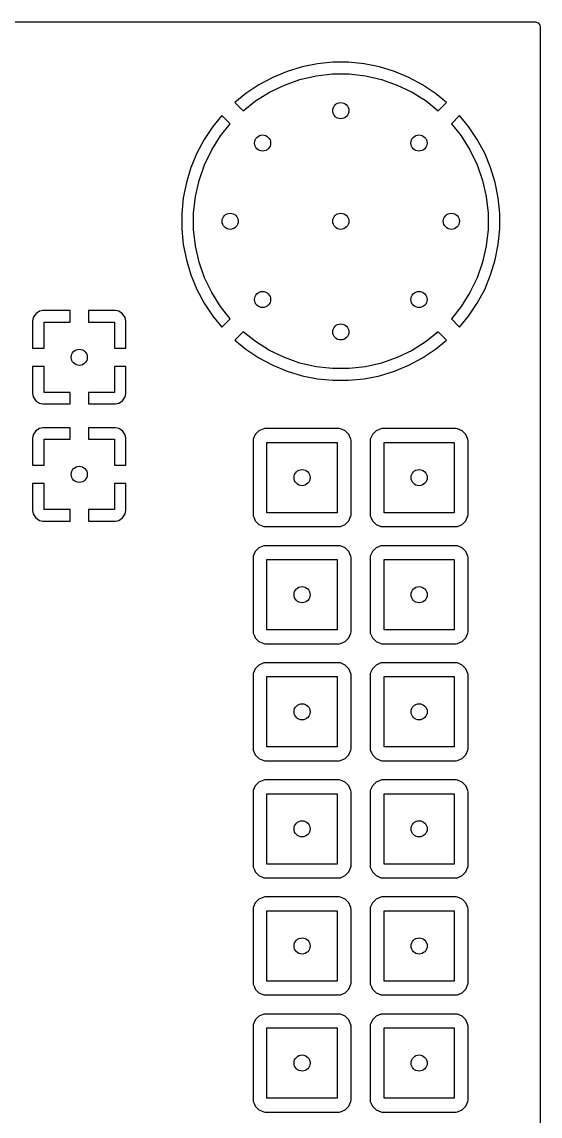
# Model space of a CAD drawing. Extents: x 0.23 to 2.17, y 0.23 to 2.17.
# Drawn here: x 1.728 to 2.17, y 1.236 to 2.17 of the extents above; entities that cross this region are included whole.
import ezdxf

# ---------------------------------------------------------------- set-up
doc = ezdxf.new("R2010")
doc.units = 0
doc.header["$MEASUREMENT"] = 0
doc.layers.add('BLACK', color=7, linetype='CONTINUOUS')

msp = doc.modelspace()

# ---------------------------------------------------------------- linework, layer by layer
at = {"layer": 'BLACK', "linetype": 'CONTINUOUS'}
for p, q in [((0.2336, 2.1703), (2.1664, 2.1703)), ((2.1664, 2.1703), (2.16869, 2.16955)), ((2.16869, 2.16955), (2.1701, 2.1676)), ((2.1701, 2.1676), (2.1703, 2.1664)), ((2.1703, 2.1664), (2.1703, 0.2336)), ((1.96696, 2.13192), (1.95419, 2.12804)), ((1.98005, 2.13452), (1.96696, 2.13192)), ((1.99333, 2.13583), (1.98005, 2.13452)), ((2.00667, 2.13583), (1.99333, 2.13583)), ((2.01995, 2.13452), (2.00667, 2.13583)), ((2.03304, 2.13192), (2.01995, 2.13452)), ((2.01995, 2.13452), (2.01995, 2.13452)), ((2.04581, 2.12804), (2.03304, 2.13192)), ((1.94186, 2.12293), (1.93009, 2.11664)), ((1.95419, 2.12804), (1.94186, 2.12293)), ((1.94186, 2.12293), (1.94186, 2.12293)), ((1.96512, 2.12106), (1.9789, 2.1242)), ((1.9789, 2.1242), (1.99294, 2.12579)), ((1.99294, 2.12579), (2.00706, 2.12579)), ((2.00706, 2.12579), (2.0211, 2.1242)), ((2.0211, 2.1242), (2.03488, 2.12106)), ((2.05814, 2.12293), (2.04581, 2.12804)), ((2.06991, 2.11664), (2.05814, 2.12293)), ((2.05814, 2.12293), (2.05814, 2.12293)), ((1.93009, 2.11664), (1.91899, 2.10923)), ((1.93906, 2.11026), (1.95179, 2.11639)), ((1.95179, 2.11639), (1.96512, 2.12106)), ((2.03488, 2.12106), (2.04821, 2.11639)), ((2.04821, 2.11639), (2.06094, 2.11026)), ((2.08101, 2.10923), (2.06991, 2.11664)), ((1.91899, 2.10923), (1.90961, 2.10153)), ((1.91669, 2.09445), (1.9271, 2.10275)), ((1.9271, 2.10275), (1.93906, 2.11026)), ((2.06094, 2.11026), (2.0729, 2.10275)), ((2.0729, 2.10275), (2.08331, 2.09445)), ((2.09039, 2.10153), (2.08101, 2.10923)), ((1.90961, 2.10153), (1.91669, 2.09445)), ((2.08331, 2.09445), (2.09039, 2.10153)), ((1.89847, 2.09039), (1.89077, 2.08101)), ((1.90555, 2.08331), (1.89847, 2.09039)), ((2.10153, 2.09039), (2.09445, 2.08331)), ((2.10923, 2.08101), (2.10153, 2.09039)), ((1.89077, 2.08101), (1.88336, 2.06991)), ((1.89725, 2.0729), (1.90555, 2.08331)), ((2.09445, 2.08331), (2.10275, 2.0729)), ((2.11664, 2.06991), (2.10923, 2.08101)), ((1.88336, 2.06991), (1.87707, 2.05814)), ((1.88974, 2.06094), (1.89725, 2.0729)), ((2.10275, 2.0729), (2.11026, 2.06094)), ((2.12293, 2.05814), (2.11664, 2.06991)), ((1.87707, 2.05814), (1.87196, 2.04581)), ((1.87707, 2.05814), (1.87707, 2.05814)), ((1.88361, 2.04821), (1.88974, 2.06094)), ((2.11026, 2.06094), (2.11639, 2.04821)), ((2.12804, 2.04581), (2.12293, 2.05814)), ((2.12293, 2.05814), (2.12293, 2.05814)), ((1.87894, 2.03488), (1.88361, 2.04821)), ((2.11639, 2.04821), (2.12106, 2.03488)), ((1.87196, 2.04581), (1.86808, 2.03304)), ((2.13192, 2.03304), (2.12804, 2.04581)), ((1.86808, 2.03304), (1.86548, 2.01995)), ((1.8758, 2.0211), (1.87894, 2.03488)), ((2.12106, 2.03488), (2.1242, 2.0211)), ((2.13452, 2.01995), (2.13192, 2.03304)), ((1.86548, 2.01995), (1.86417, 2.00667)), ((1.87421, 2.00706), (1.8758, 2.0211)), ((2.1242, 2.0211), (2.12579, 2.00706)), ((2.13583, 2.00667), (2.13452, 2.01995)), ((1.86417, 2.00667), (1.86417, 1.99333)), ((1.87421, 1.99294), (1.87421, 2.00706)), ((2.12579, 2.00706), (2.12579, 1.99294)), ((2.13583, 1.99333), (2.13583, 2.00667)), ((1.86417, 1.99333), (1.86548, 1.98005)), ((1.8758, 1.9789), (1.87421, 1.99294)), ((2.12579, 1.99294), (2.1242, 1.9789)), ((2.13452, 1.98005), (2.13583, 1.99333)), ((1.86548, 1.98005), (1.86808, 1.96696)), ((1.87894, 1.96512), (1.8758, 1.9789)), ((2.1242, 1.9789), (2.12106, 1.96512)), ((2.13192, 1.96696), (2.13452, 1.98005)), ((1.86808, 1.96696), (1.87196, 1.95419)), ((1.88361, 1.95179), (1.87894, 1.96512)), ((2.12106, 1.96512), (2.11639, 1.95179)), ((2.12804, 1.95419), (2.13192, 1.96696)), ((1.87196, 1.95419), (1.87707, 1.94186)), ((2.12293, 1.94186), (2.12804, 1.95419)), ((1.88974, 1.93906), (1.88361, 1.95179)), ((2.11639, 1.95179), (2.11026, 1.93906)), ((1.87707, 1.94186), (1.87707, 1.94186)), ((1.87707, 1.94186), (1.88336, 1.93009)), ((1.89725, 1.9271), (1.88974, 1.93906)), ((2.11026, 1.93906), (2.10275, 1.9271)), ((2.11664, 1.93009), (2.12293, 1.94186)), ((2.12293, 1.94186), (2.12293, 1.94186)), ((1.88336, 1.93009), (1.89077, 1.91899)), ((1.90555, 1.91669), (1.89725, 1.9271)), ((2.10275, 1.9271), (2.09445, 1.91669)), ((2.10923, 1.91899), (2.11664, 1.93009)), ((1.7373, 1.9177), (1.73673, 1.91483)), ((1.73948, 1.92095), (1.7373, 1.9177)), ((1.7373, 1.9177), (1.7373, 1.9177)), ((1.74273, 1.92313), (1.73948, 1.92095)), ((1.73948, 1.92095), (1.73948, 1.92095)), ((1.74561, 1.9237), (1.74273, 1.92313)), ((1.74273, 1.92313), (1.74273, 1.92313)), ((1.7687, 1.9237), (1.74561, 1.9237)), ((1.7687, 1.91386), (1.7687, 1.9237)), ((1.7687, 1.9237), (1.7687, 1.9237)), ((1.78445, 1.9237), (1.78445, 1.91386)), ((1.80754, 1.9237), (1.78445, 1.9237)), ((1.78445, 1.9237), (1.78445, 1.9237)), ((1.81042, 1.92313), (1.80754, 1.9237)), ((1.81367, 1.92095), (1.81042, 1.92313)), ((1.81042, 1.92313), (1.81042, 1.92313)), ((1.81585, 1.9177), (1.81367, 1.92095)), ((1.81367, 1.92095), (1.81367, 1.92095)), ((1.81642, 1.91483), (1.81585, 1.9177)), ((1.81585, 1.9177), (1.81585, 1.9177)), ((1.89077, 1.91899), (1.89847, 1.90961)), ((1.89847, 1.90961), (1.90555, 1.91669)), ((2.09445, 1.91669), (2.10153, 1.90961)), ((2.10153, 1.90961), (2.10923, 1.91899)), ((2.10923, 1.91899), (2.10923, 1.91899)), ((1.73673, 1.91483), (1.73673, 1.89173)), ((1.74657, 1.89173), (1.74657, 1.91386)), ((1.74657, 1.91386), (1.7687, 1.91386)), ((1.78445, 1.91386), (1.80657, 1.91386)), ((1.80657, 1.91386), (1.80657, 1.89173)), ((1.81642, 1.89173), (1.81642, 1.91483)), ((1.81642, 1.91483), (1.81642, 1.91483)), ((1.91669, 1.90555), (1.90961, 1.89847)), ((1.90961, 1.89847), (1.91899, 1.89077)), ((1.9271, 1.89725), (1.91669, 1.90555)), ((1.93906, 1.88974), (1.9271, 1.89725)), ((2.0729, 1.89725), (2.06094, 1.88974)), ((2.08331, 1.90555), (2.0729, 1.89725)), ((2.08101, 1.89077), (2.09039, 1.89847)), ((2.09039, 1.89847), (2.08331, 1.90555)), ((1.73673, 1.89173), (1.73673, 1.89173)), ((1.73673, 1.89173), (1.74657, 1.89173)), ((1.80657, 1.89173), (1.81642, 1.89173)), ((1.81642, 1.89173), (1.81642, 1.89173)), ((1.91899, 1.89077), (1.93009, 1.88336)), ((1.95179, 1.88361), (1.93906, 1.88974)), ((2.06094, 1.88974), (2.04821, 1.88361)), ((2.06991, 1.88336), (2.08101, 1.89077)), ((2.08101, 1.89077), (2.08101, 1.89077)), ((1.93009, 1.88336), (1.94186, 1.87707)), ((1.96512, 1.87894), (1.95179, 1.88361)), ((1.9789, 1.8758), (1.96512, 1.87894)), ((2.03488, 1.87894), (2.0211, 1.8758)), ((2.04821, 1.88361), (2.03488, 1.87894)), ((2.05814, 1.87707), (2.06991, 1.88336)), ((1.73673, 1.87598), (1.73673, 1.87598)), ((1.73673, 1.87598), (1.73673, 1.85289)), ((1.74657, 1.87598), (1.73673, 1.87598)), ((1.74657, 1.85386), (1.74657, 1.87598)), ((1.81642, 1.87598), (1.80657, 1.87598)), ((1.80657, 1.87598), (1.80657, 1.85386)), ((1.81642, 1.85289), (1.81642, 1.87598)), ((1.81642, 1.87598), (1.81642, 1.87598)), ((1.94186, 1.87707), (1.94186, 1.87707)), ((1.94186, 1.87707), (1.95419, 1.87196)), ((1.95419, 1.87196), (1.96696, 1.86808)), ((1.99294, 1.87421), (1.9789, 1.8758)), ((2.00706, 1.87421), (1.99294, 1.87421)), ((2.0211, 1.8758), (2.00706, 1.87421)), ((2.03304, 1.86808), (2.04581, 1.87196)), ((2.04581, 1.87196), (2.05814, 1.87707)), ((2.05814, 1.87707), (2.05814, 1.87707)), ((1.96696, 1.86808), (1.98005, 1.86548)), ((1.98005, 1.86548), (1.98005, 1.86548)), ((1.98005, 1.86548), (1.99333, 1.86417)), ((1.99333, 1.86417), (2.00667, 1.86417)), ((2.00667, 1.86417), (2.01995, 1.86548)), ((2.01995, 1.86548), (2.03304, 1.86808)), ((1.73673, 1.85289), (1.7373, 1.85002)), ((1.7687, 1.85386), (1.74657, 1.85386)), ((1.7687, 1.84402), (1.7687, 1.85386)), ((1.80657, 1.85386), (1.78445, 1.85386)), ((1.78445, 1.85386), (1.78445, 1.84402)), ((1.81585, 1.85002), (1.81642, 1.85289)), ((1.81642, 1.85289), (1.81642, 1.85289)), ((1.7373, 1.85002), (1.7373, 1.85002)), ((1.7373, 1.85002), (1.73948, 1.84676)), ((1.73948, 1.84676), (1.73948, 1.84676)), ((1.73948, 1.84676), (1.74273, 1.84459)), ((1.74273, 1.84459), (1.74273, 1.84459)), ((1.74273, 1.84459), (1.74561, 1.84402)), ((1.74561, 1.84402), (1.74561, 1.84402)), ((1.74561, 1.84402), (1.7687, 1.84402)), ((1.7687, 1.84402), (1.7687, 1.84402)), ((1.78445, 1.84402), (1.78445, 1.84402)), ((1.78445, 1.84402), (1.80754, 1.84402)), ((1.80754, 1.84402), (1.81042, 1.84459)), ((1.80754, 1.84402), (1.80754, 1.84402)), ((1.81042, 1.84459), (1.81367, 1.84676)), ((1.81042, 1.84459), (1.81042, 1.84459)), ((1.81367, 1.84676), (1.81585, 1.85002)), ((1.81367, 1.84676), (1.81367, 1.84676)), ((1.81585, 1.85002), (1.81585, 1.85002)), ((1.74273, 1.82313), (1.73948, 1.82095)), ((1.74561, 1.8237), (1.74273, 1.82313)), ((1.74273, 1.82313), (1.74273, 1.82313)), ((1.7687, 1.8237), (1.74561, 1.8237)), ((1.7687, 1.81386), (1.7687, 1.8237)), ((1.7687, 1.8237), (1.7687, 1.8237)), ((1.78445, 1.8237), (1.78445, 1.81386)), ((1.80754, 1.8237), (1.78445, 1.8237)), ((1.78445, 1.8237), (1.78445, 1.8237)), ((1.81042, 1.82313), (1.80754, 1.8237)), ((1.81367, 1.82095), (1.81042, 1.82313)), ((1.81042, 1.82313), (1.81042, 1.82313)), ((1.93417, 1.82282), (1.93013, 1.82103)), ((1.93516, 1.82293), (1.93417, 1.82282)), ((1.9987, 1.82293), (1.93516, 1.82293)), ((1.93516, 1.82293), (1.93516, 1.82293)), ((1.99968, 1.82282), (1.9987, 1.82293)), ((2.00373, 1.82103), (1.99968, 1.82282)), ((1.99968, 1.82282), (1.99968, 1.82282)), ((1.99968, 1.82282), (1.99968, 1.82282)), ((2.03417, 1.82282), (2.03013, 1.82103)), ((2.03516, 1.82293), (2.03417, 1.82282)), ((2.0987, 1.82293), (2.03516, 1.82293)), ((2.03516, 1.82293), (2.03516, 1.82293)), ((2.09968, 1.82282), (2.0987, 1.82293)), ((2.10373, 1.82103), (2.09968, 1.82282)), ((2.09968, 1.82282), (2.09968, 1.82282)), ((2.09968, 1.82282), (2.09968, 1.82282)), ((1.7373, 1.8177), (1.73673, 1.81483)), ((1.73673, 1.81483), (1.73673, 1.79173)), ((1.73948, 1.82095), (1.7373, 1.8177)), ((1.7373, 1.8177), (1.7373, 1.8177)), ((1.73948, 1.82095), (1.73948, 1.82095)), ((1.74657, 1.79173), (1.74657, 1.81386)), ((1.74657, 1.81386), (1.7687, 1.81386)), ((1.78445, 1.81386), (1.80657, 1.81386)), ((1.80657, 1.81386), (1.80657, 1.79173)), ((1.81585, 1.8177), (1.81367, 1.82095)), ((1.81367, 1.82095), (1.81367, 1.82095)), ((1.81642, 1.81483), (1.81585, 1.8177)), ((1.81585, 1.8177), (1.81585, 1.8177)), ((1.81642, 1.81287), (1.81642, 1.81483)), ((1.81642, 1.81483), (1.81642, 1.81483)), ((1.92521, 1.81386), (1.9251, 1.81287)), ((1.927, 1.8179), (1.92521, 1.81386)), ((1.93013, 1.82103), (1.927, 1.8179)), ((2.00686, 1.8179), (2.00373, 1.82103)), ((2.00865, 1.81386), (2.00686, 1.8179)), ((2.00876, 1.81287), (2.00865, 1.81386)), ((2.02521, 1.81386), (2.0251, 1.81287)), ((2.027, 1.8179), (2.02521, 1.81386)), ((2.03013, 1.82103), (2.027, 1.8179)), ((2.10686, 1.8179), (2.10373, 1.82103)), ((2.10865, 1.81386), (2.10686, 1.8179)), ((2.10876, 1.81287), (2.10865, 1.81386)), ((1.81642, 1.79173), (1.81642, 1.81287)), ((1.9251, 1.81287), (1.9251, 1.74934)), ((1.93693, 1.7511), (1.93693, 1.8111)), ((1.93693, 1.8111), (1.99693, 1.8111)), ((1.99693, 1.8111), (1.99693, 1.7511)), ((2.00876, 1.74934), (2.00876, 1.81287)), ((2.00876, 1.81287), (2.00876, 1.81287)), ((2.0251, 1.81287), (2.0251, 1.74934)), ((2.03693, 1.7511), (2.03693, 1.8111)), ((2.03693, 1.8111), (2.09693, 1.8111)), ((2.09693, 1.8111), (2.09693, 1.7511)), ((2.10876, 1.74934), (2.10876, 1.81287)), ((1.73673, 1.79173), (1.73673, 1.79173)), ((1.73673, 1.79173), (1.74657, 1.79173)), ((1.80657, 1.79173), (1.81642, 1.79173)), ((1.81642, 1.79173), (1.81642, 1.79173)), ((1.73673, 1.77598), (1.73673, 1.77598)), ((1.73673, 1.77598), (1.73673, 1.75289)), ((1.74657, 1.77598), (1.73673, 1.77598)), ((1.74657, 1.75386), (1.74657, 1.77598)), ((1.81642, 1.77598), (1.80657, 1.77598)), ((1.80657, 1.77598), (1.80657, 1.75386)), ((1.81642, 1.75289), (1.81642, 1.77598)), ((1.81642, 1.77598), (1.81642, 1.77598)), ((1.73673, 1.75289), (1.7373, 1.75002)), ((1.7373, 1.75002), (1.7373, 1.75002)), ((1.7373, 1.75002), (1.73948, 1.74676)), ((1.7687, 1.75386), (1.74657, 1.75386)), ((1.7687, 1.74402), (1.7687, 1.75386)), ((1.80657, 1.75386), (1.78445, 1.75386)), ((1.78445, 1.75386), (1.78445, 1.74402)), ((1.81367, 1.74676), (1.81585, 1.75002)), ((1.81585, 1.75002), (1.81642, 1.75289)), ((1.81585, 1.75002), (1.81585, 1.75002)), ((1.81642, 1.75289), (1.81642, 1.75289)), ((1.9251, 1.74934), (1.9251, 1.74934)), ((1.9251, 1.74934), (1.92521, 1.74835)), ((1.92521, 1.74835), (1.92591, 1.74676)), ((1.99693, 1.7511), (1.93693, 1.7511)), ((2.00686, 1.7443), (2.00865, 1.74835)), ((2.00865, 1.74835), (2.00876, 1.74934)), ((2.0251, 1.74934), (2.0251, 1.74934)), ((2.0251, 1.74934), (2.02521, 1.74835)), ((2.02521, 1.74835), (2.02591, 1.74676)), ((2.09693, 1.7511), (2.03693, 1.7511)), ((2.10686, 1.7443), (2.10865, 1.74835)), ((2.10865, 1.74835), (2.10876, 1.74934)), ((1.73948, 1.74676), (1.73948, 1.74676)), ((1.73948, 1.74676), (1.74273, 1.74459)), ((1.74273, 1.74459), (1.74273, 1.74459)), ((1.74273, 1.74459), (1.74561, 1.74402)), ((1.74561, 1.74402), (1.74561, 1.74402)), ((1.74561, 1.74402), (1.7687, 1.74402)), ((1.7687, 1.74402), (1.7687, 1.74402)), ((1.78445, 1.74402), (1.78445, 1.74402)), ((1.78445, 1.74402), (1.80754, 1.74402)), ((1.80754, 1.74402), (1.81042, 1.74459)), ((1.80754, 1.74402), (1.80754, 1.74402)), ((1.81042, 1.74459), (1.81367, 1.74676)), ((1.81042, 1.74459), (1.81042, 1.74459)), ((1.81367, 1.74676), (1.81367, 1.74676)), ((1.92591, 1.74676), (1.927, 1.7443)), ((1.927, 1.7443), (1.93013, 1.74117)), ((1.93013, 1.74117), (1.93417, 1.73939)), ((1.93417, 1.73939), (1.93516, 1.73927)), ((1.93516, 1.73927), (1.9987, 1.73927)), ((1.9987, 1.73927), (1.99968, 1.73939)), ((1.99968, 1.73939), (2.00373, 1.74117)), ((2.00373, 1.74117), (2.00686, 1.7443)), ((2.02591, 1.74676), (2.027, 1.7443)), ((2.027, 1.7443), (2.03013, 1.74117)), ((2.03013, 1.74117), (2.03417, 1.73939)), ((2.03417, 1.73939), (2.03516, 1.73927)), ((2.03516, 1.73927), (2.0987, 1.73927)), ((2.0987, 1.73927), (2.09968, 1.73939)), ((2.09968, 1.73939), (2.10373, 1.74117)), ((2.10373, 1.74117), (2.10686, 1.7443)), ((1.93013, 1.72103), (1.927, 1.7179)), ((1.93417, 1.72282), (1.93013, 1.72103)), ((1.93516, 1.72293), (1.93417, 1.72282)), ((1.9987, 1.72293), (1.93516, 1.72293)), ((1.93516, 1.72293), (1.93516, 1.72293)), ((1.99968, 1.72282), (1.9987, 1.72293)), ((2.00373, 1.72103), (1.99968, 1.72282)), ((1.99968, 1.72282), (1.99968, 1.72282)), ((1.99968, 1.72282), (1.99968, 1.72282)), ((2.00686, 1.7179), (2.00373, 1.72103)), ((2.03013, 1.72103), (2.027, 1.7179)), ((2.03417, 1.72282), (2.03013, 1.72103)), ((2.03516, 1.72293), (2.03417, 1.72282)), ((2.0987, 1.72293), (2.03516, 1.72293)), ((2.03516, 1.72293), (2.03516, 1.72293)), ((2.09968, 1.72282), (2.0987, 1.72293)), ((2.10373, 1.72103), (2.09968, 1.72282)), ((2.09968, 1.72282), (2.09968, 1.72282)), ((2.09968, 1.72282), (2.09968, 1.72282)), ((2.10686, 1.7179), (2.10373, 1.72103)), ((1.92521, 1.71386), (1.9251, 1.71287)), ((1.9251, 1.71287), (1.9251, 1.64934)), ((1.927, 1.7179), (1.92521, 1.71386)), ((1.93693, 1.6511), (1.93693, 1.7111)), ((1.93693, 1.7111), (1.99693, 1.7111)), ((1.99693, 1.7111), (1.99693, 1.6511)), ((2.00865, 1.71386), (2.00686, 1.7179)), ((2.00876, 1.71287), (2.00865, 1.71386)), ((2.00876, 1.64934), (2.00876, 1.71287)), ((2.00876, 1.71287), (2.00876, 1.71287)), ((2.02521, 1.71386), (2.0251, 1.71287)), ((2.0251, 1.71287), (2.0251, 1.64934)), ((2.027, 1.7179), (2.02521, 1.71386)), ((2.03693, 1.6511), (2.03693, 1.7111)), ((2.03693, 1.7111), (2.09693, 1.7111)), ((2.09693, 1.7111), (2.09693, 1.6511)), ((2.10865, 1.71386), (2.10686, 1.7179)), ((2.10876, 1.71287), (2.10865, 1.71386)), ((2.10876, 1.64934), (2.10876, 1.71287)), ((1.9251, 1.64934), (1.9251, 1.64934)), ((1.9251, 1.64934), (1.92521, 1.64835)), ((1.92521, 1.64835), (1.92621, 1.64609)), ((1.92621, 1.64609), (1.927, 1.6443)), ((1.99693, 1.6511), (1.93693, 1.6511)), ((2.00686, 1.6443), (2.00865, 1.64835)), ((2.00865, 1.64835), (2.00876, 1.64934)), ((2.0251, 1.64934), (2.0251, 1.64934)), ((2.0251, 1.64934), (2.02521, 1.64835)), ((2.02521, 1.64835), (2.02621, 1.64609)), ((2.02621, 1.64609), (2.027, 1.6443)), ((2.09693, 1.6511), (2.03693, 1.6511)), ((2.10686, 1.6443), (2.10865, 1.64835)), ((2.10865, 1.64835), (2.10876, 1.64934)), ((1.927, 1.6443), (1.93013, 1.64117)), ((1.93013, 1.64117), (1.93417, 1.63939)), ((1.93417, 1.63939), (1.93516, 1.63927)), ((1.93516, 1.63927), (1.9987, 1.63927)), ((1.9987, 1.63927), (1.99968, 1.63939)), ((1.99968, 1.63939), (2.00373, 1.64117)), ((2.00373, 1.64117), (2.00686, 1.6443)), ((2.027, 1.6443), (2.03013, 1.64117)), ((2.03013, 1.64117), (2.03417, 1.63939)), ((2.03417, 1.63939), (2.03516, 1.63927)), ((2.03516, 1.63927), (2.0987, 1.63927)), ((2.0987, 1.63927), (2.09968, 1.63939)), ((2.09968, 1.63939), (2.10373, 1.64117)), ((2.10373, 1.64117), (2.10686, 1.6443)), ((1.927, 1.6179), (1.92521, 1.61386)), ((1.93013, 1.62103), (1.927, 1.6179)), ((1.93417, 1.62282), (1.93013, 1.62103)), ((1.93516, 1.62293), (1.93417, 1.62282)), ((1.9987, 1.62293), (1.93516, 1.62293)), ((1.93516, 1.62293), (1.93516, 1.62293)), ((1.99968, 1.62282), (1.9987, 1.62293)), ((2.00373, 1.62103), (1.99968, 1.62282)), ((1.99968, 1.62282), (1.99968, 1.62282)), ((1.99968, 1.62282), (1.99968, 1.62282)), ((2.00686, 1.6179), (2.00373, 1.62103)), ((2.00865, 1.61386), (2.00686, 1.6179)), ((2.027, 1.6179), (2.02521, 1.61386)), ((2.03013, 1.62103), (2.027, 1.6179)), ((2.03417, 1.62282), (2.03013, 1.62103)), ((2.03516, 1.62293), (2.03417, 1.62282)), ((2.0987, 1.62293), (2.03516, 1.62293)), ((2.03516, 1.62293), (2.03516, 1.62293)), ((2.09968, 1.62282), (2.0987, 1.62293)), ((2.10373, 1.62103), (2.09968, 1.62282)), ((2.09968, 1.62282), (2.09968, 1.62282)), ((2.09968, 1.62282), (2.09968, 1.62282)), ((2.10686, 1.6179), (2.10373, 1.62103)), ((2.10865, 1.61386), (2.10686, 1.6179)), ((1.92521, 1.61386), (1.9251, 1.61287)), ((1.9251, 1.61287), (1.9251, 1.54934)), ((1.93693, 1.5511), (1.93693, 1.6111)), ((1.93693, 1.6111), (1.99693, 1.6111)), ((1.99693, 1.6111), (1.99693, 1.5511)), ((2.00876, 1.61287), (2.00865, 1.61386)), ((2.00876, 1.54934), (2.00876, 1.61287)), ((2.00876, 1.61287), (2.00876, 1.61287)), ((2.02521, 1.61386), (2.0251, 1.61287)), ((2.0251, 1.61287), (2.0251, 1.54934)), ((2.03693, 1.5511), (2.03693, 1.6111)), ((2.03693, 1.6111), (2.09693, 1.6111)), ((2.09693, 1.6111), (2.09693, 1.5511)), ((2.10876, 1.61287), (2.10865, 1.61386)), ((2.10876, 1.54934), (2.10876, 1.61287)), ((1.9251, 1.54934), (1.9251, 1.54934)), ((1.9251, 1.54934), (1.92521, 1.54835)), ((1.92521, 1.54835), (1.92612, 1.54629)), ((1.92612, 1.54629), (1.927, 1.5443)), ((1.927, 1.5443), (1.93013, 1.54117)), ((1.99693, 1.5511), (1.93693, 1.5511)), ((2.00373, 1.54117), (2.00686, 1.5443)), ((2.00686, 1.5443), (2.00865, 1.54835)), ((2.00865, 1.54835), (2.00876, 1.54934)), ((2.0251, 1.54934), (2.0251, 1.54934)), ((2.0251, 1.54934), (2.02521, 1.54835)), ((2.02521, 1.54835), (2.02612, 1.54629)), ((2.02612, 1.54629), (2.027, 1.5443)), ((2.027, 1.5443), (2.03013, 1.54117)), ((2.09693, 1.5511), (2.03693, 1.5511)), ((2.10373, 1.54117), (2.10686, 1.5443)), ((2.10686, 1.5443), (2.10865, 1.54835)), ((2.10865, 1.54835), (2.10876, 1.54934)), ((1.93013, 1.54117), (1.93417, 1.53939)), ((1.93417, 1.53939), (1.93516, 1.53927)), ((1.93516, 1.53927), (1.9987, 1.53927)), ((1.9987, 1.53927), (1.99968, 1.53939)), ((1.99968, 1.53939), (2.00373, 1.54117)), ((2.03013, 1.54117), (2.03417, 1.53939)), ((2.03417, 1.53939), (2.03516, 1.53927)), ((2.03516, 1.53927), (2.0987, 1.53927)), ((2.0987, 1.53927), (2.09968, 1.53939)), ((2.09968, 1.53939), (2.10373, 1.54117)), ((1.927, 1.5179), (1.92521, 1.51386)), ((1.93013, 1.52103), (1.927, 1.5179)), ((1.93417, 1.52282), (1.93013, 1.52103)), ((1.93516, 1.52293), (1.93417, 1.52282)), ((1.9987, 1.52293), (1.93516, 1.52293)), ((1.93516, 1.52293), (1.93516, 1.52293)), ((1.99968, 1.52282), (1.9987, 1.52293)), ((2.00373, 1.52103), (1.99968, 1.52282)), ((1.99968, 1.52282), (1.99968, 1.52282)), ((1.99968, 1.52282), (1.99968, 1.52282)), ((2.00686, 1.5179), (2.00373, 1.52103)), ((2.00865, 1.51386), (2.00686, 1.5179)), ((2.027, 1.5179), (2.02521, 1.51386)), ((2.03013, 1.52103), (2.027, 1.5179)), ((2.03417, 1.52282), (2.03013, 1.52103)), ((2.03516, 1.52293), (2.03417, 1.52282)), ((2.0987, 1.52293), (2.03516, 1.52293)), ((2.03516, 1.52293), (2.03516, 1.52293)), ((2.09968, 1.52282), (2.0987, 1.52293)), ((2.10373, 1.52103), (2.09968, 1.52282)), ((2.09968, 1.52282), (2.09968, 1.52282)), ((2.09968, 1.52282), (2.09968, 1.52282)), ((2.10686, 1.5179), (2.10373, 1.52103)), ((2.10865, 1.51386), (2.10686, 1.5179)), ((1.92521, 1.51386), (1.9251, 1.51287)), ((1.9251, 1.51287), (1.9251, 1.44934)), ((1.93693, 1.4511), (1.93693, 1.5111)), ((1.93693, 1.5111), (1.99693, 1.5111)), ((1.99693, 1.5111), (1.99693, 1.4511)), ((2.00876, 1.51287), (2.00865, 1.51386)), ((2.00876, 1.44934), (2.00876, 1.51287)), ((2.00876, 1.51287), (2.00876, 1.51287)), ((2.02521, 1.51386), (2.0251, 1.51287)), ((2.0251, 1.51287), (2.0251, 1.44934)), ((2.03693, 1.4511), (2.03693, 1.5111)), ((2.03693, 1.5111), (2.09693, 1.5111)), ((2.09693, 1.5111), (2.09693, 1.4511)), ((2.10876, 1.51287), (2.10865, 1.51386)), ((2.10876, 1.44934), (2.10876, 1.51287)), ((1.9251, 1.44934), (1.9251, 1.44934)), ((1.9251, 1.44934), (1.92521, 1.44835)), ((1.99693, 1.4511), (1.93693, 1.4511)), ((2.00865, 1.44835), (2.00876, 1.44934)), ((2.0251, 1.44934), (2.0251, 1.44934)), ((2.0251, 1.44934), (2.02521, 1.44835)), ((2.09693, 1.4511), (2.03693, 1.4511)), ((2.10865, 1.44835), (2.10876, 1.44934)), ((1.92521, 1.44835), (1.92621, 1.44609)), ((1.92621, 1.44609), (1.927, 1.4443)), ((1.927, 1.4443), (1.93013, 1.44117)), ((1.93013, 1.44117), (1.93417, 1.43939)), ((1.93417, 1.43939), (1.93516, 1.43927)), ((1.93516, 1.43927), (1.9987, 1.43927)), ((1.9987, 1.43927), (1.99968, 1.43939)), ((1.99968, 1.43939), (2.00373, 1.44117)), ((2.00373, 1.44117), (2.00686, 1.4443)), ((2.00686, 1.4443), (2.00865, 1.44835)), ((2.02521, 1.44835), (2.02621, 1.44609)), ((2.02621, 1.44609), (2.027, 1.4443)), ((2.027, 1.4443), (2.03013, 1.44117)), ((2.03013, 1.44117), (2.03417, 1.43939)), ((2.03417, 1.43939), (2.03516, 1.43927)), ((2.03516, 1.43927), (2.0987, 1.43927)), ((2.0987, 1.43927), (2.09968, 1.43939)), ((2.09968, 1.43939), (2.10373, 1.44117)), ((2.10373, 1.44117), (2.10686, 1.4443)), ((2.10686, 1.4443), (2.10865, 1.44835)), ((1.93013, 1.42103), (1.927, 1.4179)), ((1.93417, 1.42282), (1.93013, 1.42103)), ((1.93516, 1.42293), (1.93417, 1.42282)), ((1.9987, 1.42293), (1.93516, 1.42293)), ((1.93516, 1.42293), (1.93516, 1.42293)), ((1.99968, 1.42282), (1.9987, 1.42293)), ((2.00373, 1.42103), (1.99968, 1.42282)), ((1.99968, 1.42282), (1.99968, 1.42282)), ((1.99968, 1.42282), (1.99968, 1.42282)), ((2.00686, 1.4179), (2.00373, 1.42103)), ((2.03013, 1.42103), (2.027, 1.4179)), ((2.03417, 1.42282), (2.03013, 1.42103)), ((2.03516, 1.42293), (2.03417, 1.42282)), ((2.0987, 1.42293), (2.03516, 1.42293)), ((2.03516, 1.42293), (2.03516, 1.42293)), ((2.09968, 1.42282), (2.0987, 1.42293)), ((2.10373, 1.42103), (2.09968, 1.42282)), ((2.09968, 1.42282), (2.09968, 1.42282)), ((2.09968, 1.42282), (2.09968, 1.42282)), ((2.10686, 1.4179), (2.10373, 1.42103)), ((1.92521, 1.41386), (1.9251, 1.41287)), ((1.9251, 1.41287), (1.9251, 1.34934)), ((1.927, 1.4179), (1.92521, 1.41386)), ((2.00865, 1.41386), (2.00686, 1.4179)), ((2.00876, 1.41287), (2.00865, 1.41386)), ((2.00876, 1.34934), (2.00876, 1.41287)), ((2.00876, 1.41287), (2.00876, 1.41287)), ((2.02521, 1.41386), (2.0251, 1.41287)), ((2.0251, 1.41287), (2.0251, 1.34934)), ((2.027, 1.4179), (2.02521, 1.41386)), ((2.10865, 1.41386), (2.10686, 1.4179)), ((2.10876, 1.41287), (2.10865, 1.41386)), ((2.10876, 1.34934), (2.10876, 1.41287)), ((1.93693, 1.3511), (1.93693, 1.4111)), ((1.93693, 1.4111), (1.99693, 1.4111)), ((1.99693, 1.4111), (1.99693, 1.3511)), ((2.03693, 1.3511), (2.03693, 1.4111)), ((2.03693, 1.4111), (2.09693, 1.4111)), ((2.09693, 1.4111), (2.09693, 1.3511)), ((1.9251, 1.34934), (1.9251, 1.34934)), ((1.9251, 1.34934), (1.92521, 1.34835)), ((1.92521, 1.34835), (1.92621, 1.34609)), ((1.92621, 1.34609), (1.927, 1.3443)), ((1.99693, 1.3511), (1.93693, 1.3511)), ((2.00686, 1.3443), (2.00865, 1.34835)), ((2.00865, 1.34835), (2.00876, 1.34934)), ((2.0251, 1.34934), (2.0251, 1.34934)), ((2.0251, 1.34934), (2.02521, 1.34835)), ((2.02521, 1.34835), (2.02621, 1.34609)), ((2.02621, 1.34609), (2.027, 1.3443)), ((2.09693, 1.3511), (2.03693, 1.3511)), ((2.10686, 1.3443), (2.10865, 1.34835)), ((2.10865, 1.34835), (2.10876, 1.34934)), ((1.927, 1.3443), (1.93013, 1.34117)), ((1.93013, 1.34117), (1.93417, 1.33939)), ((1.93417, 1.33939), (1.93516, 1.33927)), ((1.93516, 1.33927), (1.9987, 1.33927)), ((1.9987, 1.33927), (1.99968, 1.33939)), ((1.99968, 1.33939), (2.00373, 1.34117)), ((2.00373, 1.34117), (2.00686, 1.3443)), ((2.027, 1.3443), (2.03013, 1.34117)), ((2.03013, 1.34117), (2.03417, 1.33939)), ((2.03417, 1.33939), (2.03516, 1.33927)), ((2.03516, 1.33927), (2.0987, 1.33927)), ((2.0987, 1.33927), (2.09968, 1.33939)), ((2.09968, 1.33939), (2.10373, 1.34117)), ((2.10373, 1.34117), (2.10686, 1.3443)), ((1.927, 1.3179), (1.92521, 1.31386)), ((1.93013, 1.32103), (1.927, 1.3179)), ((1.93417, 1.32282), (1.93013, 1.32103)), ((1.93516, 1.32293), (1.93417, 1.32282)), ((1.9987, 1.32293), (1.93516, 1.32293)), ((1.93516, 1.32293), (1.93516, 1.32293)), ((1.99968, 1.32282), (1.9987, 1.32293)), ((2.00373, 1.32103), (1.99968, 1.32282)), ((1.99968, 1.32282), (1.99968, 1.32282)), ((1.99968, 1.32282), (1.99968, 1.32282)), ((2.00686, 1.3179), (2.00373, 1.32103)), ((2.00865, 1.31386), (2.00686, 1.3179)), ((2.027, 1.3179), (2.02521, 1.31386)), ((2.03013, 1.32103), (2.027, 1.3179)), ((2.03417, 1.32282), (2.03013, 1.32103)), ((2.03516, 1.32293), (2.03417, 1.32282)), ((2.0987, 1.32293), (2.03516, 1.32293)), ((2.03516, 1.32293), (2.03516, 1.32293)), ((2.09968, 1.32282), (2.0987, 1.32293)), ((2.10373, 1.32103), (2.09968, 1.32282)), ((2.09968, 1.32282), (2.09968, 1.32282)), ((2.09968, 1.32282), (2.09968, 1.32282)), ((2.10686, 1.3179), (2.10373, 1.32103)), ((2.10865, 1.31386), (2.10686, 1.3179)), ((1.92521, 1.31386), (1.9251, 1.31287)), ((1.9251, 1.31287), (1.9251, 1.24934)), ((1.93693, 1.2511), (1.93693, 1.3111)), ((1.93693, 1.3111), (1.99693, 1.3111)), ((1.99693, 1.3111), (1.99693, 1.2511)), ((2.00876, 1.31287), (2.00865, 1.31386)), ((2.00876, 1.24934), (2.00876, 1.31287)), ((2.00876, 1.31287), (2.00876, 1.31287)), ((2.02521, 1.31386), (2.0251, 1.31287)), ((2.0251, 1.31287), (2.0251, 1.24934)), ((2.03693, 1.2511), (2.03693, 1.3111)), ((2.03693, 1.3111), (2.09693, 1.3111)), ((2.09693, 1.3111), (2.09693, 1.2511)), ((2.10876, 1.31287), (2.10865, 1.31386)), ((2.10876, 1.24934), (2.10876, 1.31287)), ((1.9251, 1.24934), (1.9251, 1.24934)), ((1.9251, 1.24934), (1.92521, 1.24835)), ((1.92521, 1.24835), (1.92621, 1.24609)), ((1.92621, 1.24609), (1.927, 1.2443)), ((1.927, 1.2443), (1.93013, 1.24117)), ((1.99693, 1.2511), (1.93693, 1.2511)), ((2.00373, 1.24117), (2.00686, 1.2443)), ((2.00686, 1.2443), (2.00865, 1.24835)), ((2.00865, 1.24835), (2.00876, 1.24934)), ((2.0251, 1.24934), (2.0251, 1.24934)), ((2.0251, 1.24934), (2.02521, 1.24835)), ((2.02521, 1.24835), (2.02621, 1.24609)), ((2.02621, 1.24609), (2.027, 1.2443)), ((2.027, 1.2443), (2.03013, 1.24117)), ((2.09693, 1.2511), (2.03693, 1.2511)), ((2.10373, 1.24117), (2.10686, 1.2443)), ((2.10686, 1.2443), (2.10865, 1.24835)), ((2.10865, 1.24835), (2.10876, 1.24934)), ((1.93013, 1.24117), (1.93417, 1.23939)), ((1.93417, 1.23939), (1.93516, 1.23927)), ((1.93516, 1.23927), (1.9987, 1.23927)), ((1.9987, 1.23927), (1.99968, 1.23939)), ((1.99968, 1.23939), (2.00373, 1.24117)), ((2.03013, 1.24117), (2.03417, 1.23939)), ((2.03417, 1.23939), (2.03516, 1.23927)), ((2.03516, 1.23927), (2.0987, 1.23927)), ((2.0987, 1.23927), (2.09968, 1.23939)), ((2.09968, 1.23939), (2.10373, 1.24117))]:
    msp.add_line(p, q, dxfattribs=at)
at = {"layer": 'BLACK'}
for centre in [(2, 2.09449), (1.93319, 2.06681), (2.06681, 2.06681), (1.90551, 2), (2, 2), (2.09449, 2), (1.93319, 1.93319), (2.06681, 1.93319), (2, 1.90551), (1.77657, 1.88386), (1.77657, 1.78386), (1.96693, 1.7811), (2.06693, 1.7811), (1.96693, 1.6811), (2.06693, 1.6811), (1.96693, 1.5811), (2.06693, 1.5811), (1.96693, 1.4811), (2.06693, 1.4811), (1.96693, 1.3811), (2.06693, 1.3811), (1.96693, 1.2811), (2.06693, 1.2811)]:
    msp.add_circle(centre, 0.00689, dxfattribs=at)
at = {"layer": 'WHITE'}
for centre in [(2, 2.09449), (1.93319, 2.06681), (2.06681, 2.06681), (1.90551, 2), (2, 2), (2.09449, 2), (1.93319, 1.93319), (2.06681, 1.93319), (2, 1.90551), (1.77657, 1.88386), (1.77657, 1.78386), (1.96693, 1.7811), (2.06693, 1.7811), (1.96693, 1.6811), (2.06693, 1.6811), (1.96693, 1.5811), (2.06693, 1.5811), (1.96693, 1.4811), (2.06693, 1.4811), (1.96693, 1.3811), (2.06693, 1.3811), (1.96693, 1.2811), (2.06693, 1.2811)]:
    msp.add_circle(centre, 0.00689, dxfattribs=at)

doc.saveas('drawing.dxf')
